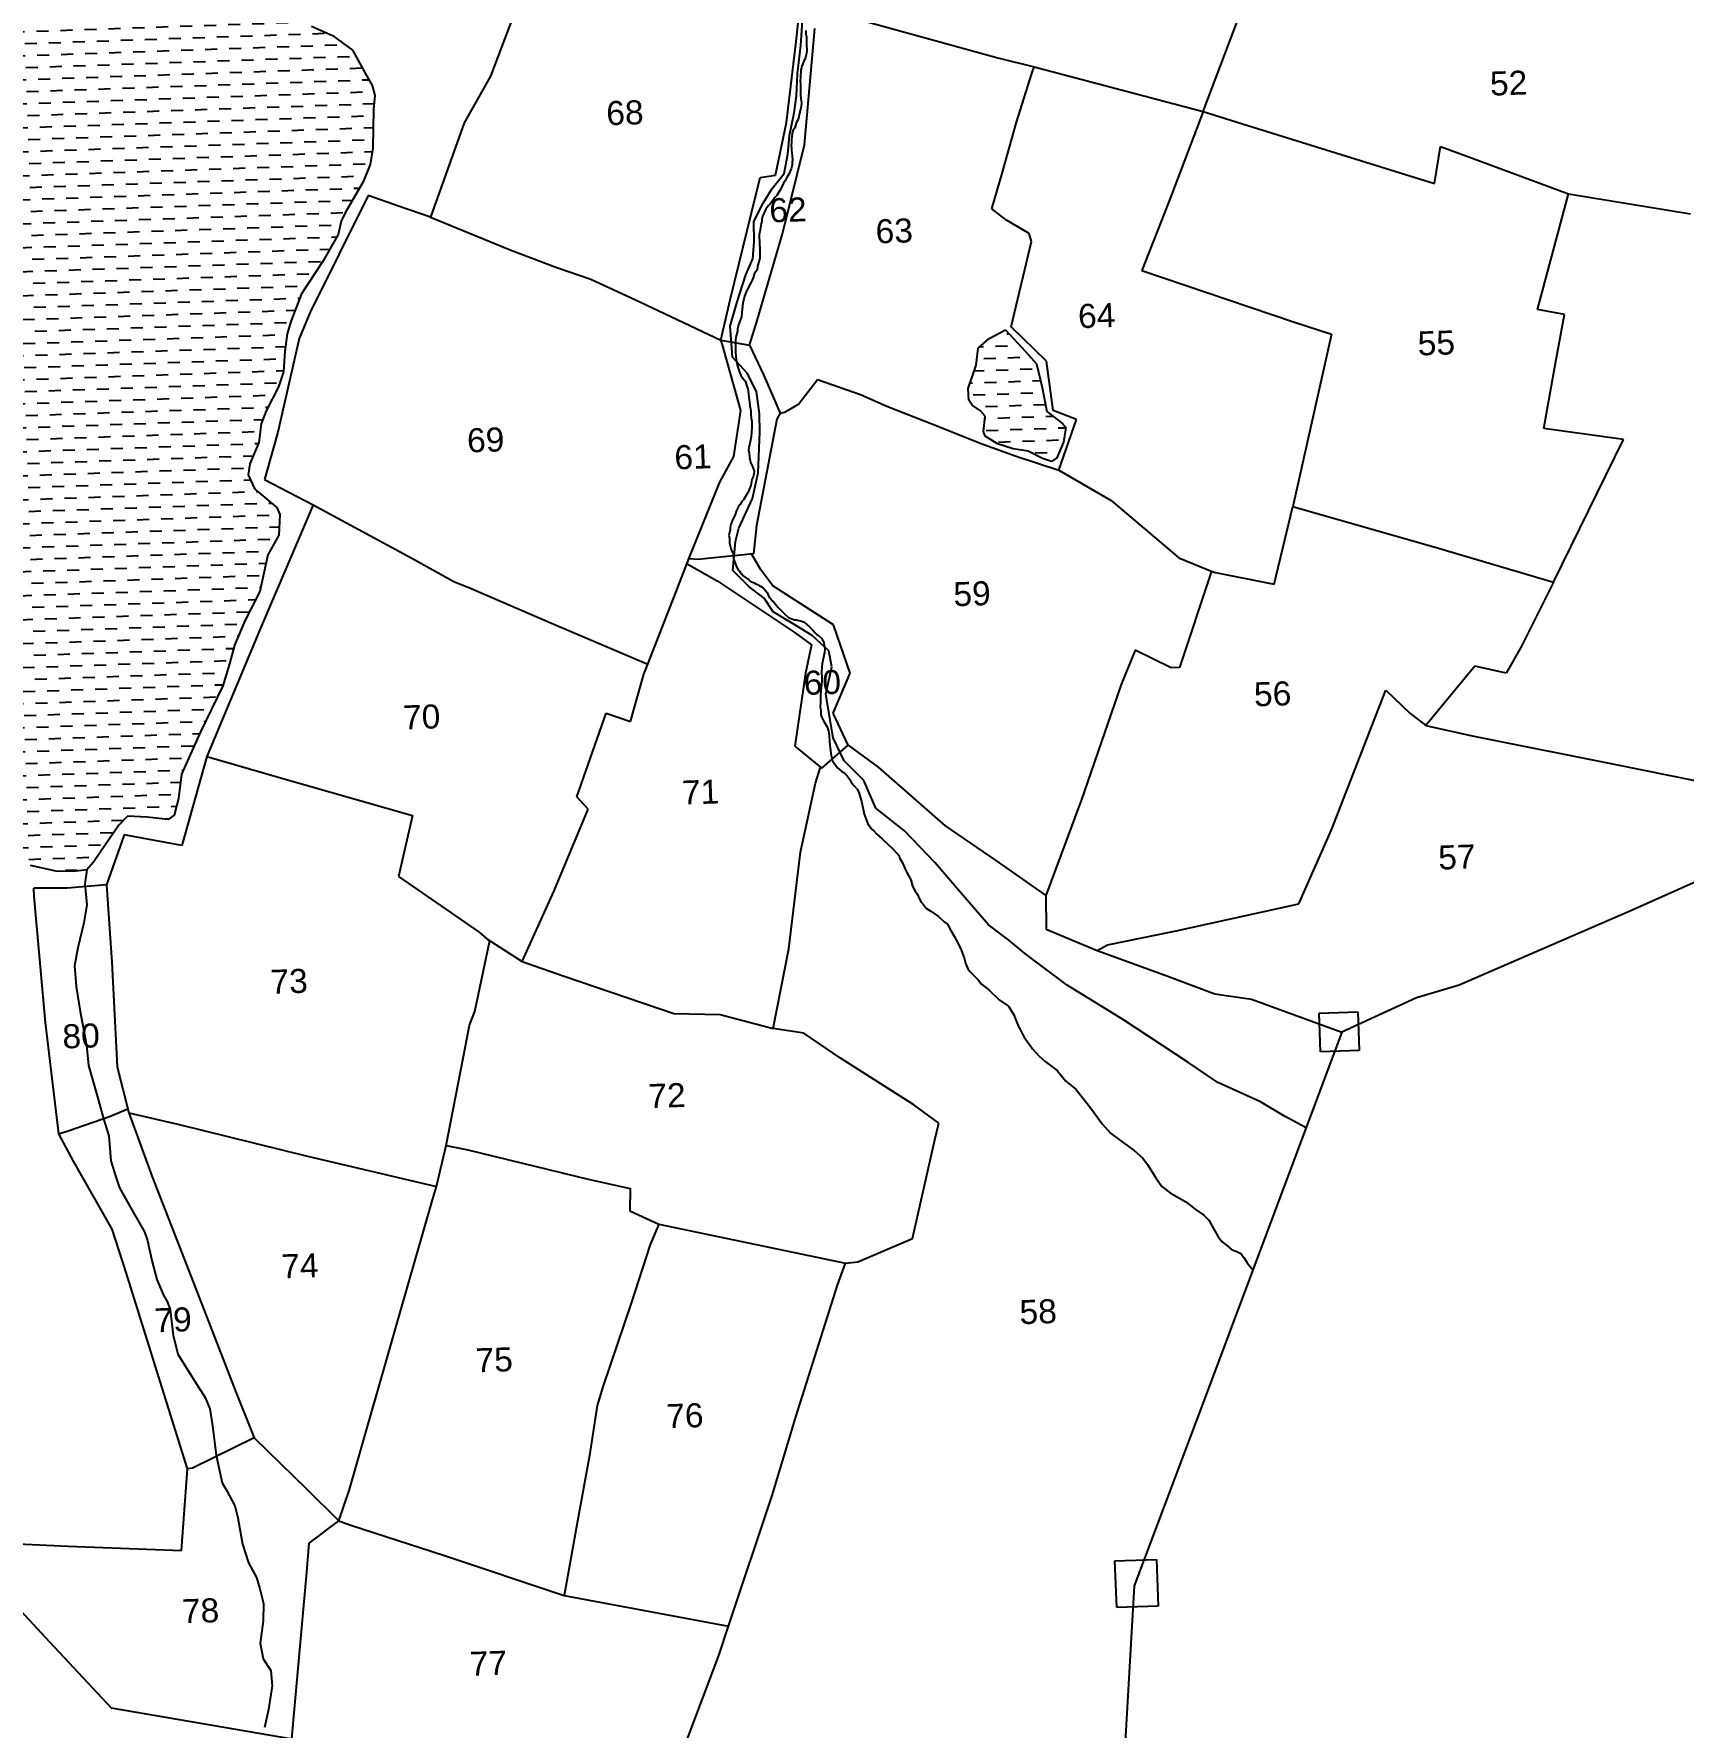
# Model space of a CAD drawing. Header units: inches. Extents: x 344504 to 348754, y 1574510 to 1580528.
# Drawn here: x 346249 to 347300, y 1576738 to 1577817 of the extents above; entities that cross this region are included whole.
import ezdxf

# ---------------------------------------------------------------- set-up
doc = ezdxf.new("R2010")
doc.units = ezdxf.units.IN
doc.header["$MEASUREMENT"] = 0
for name, color, linetype in [('CART TRACK', 51, 'Continuous'), ('PLATS', 6, 'Continuous'), ('STREAMS', 131, 'Continuous'), ('TANKS', 4, 'Continuous'), ('VB', 5, 'Continuous')]:
    doc.layers.add(name, color=color, linetype=linetype)
doc.styles.get("Standard").update_dxf_attribs({"font": 'arial.ttf'})
pattern_1 = [(1.9712, (349158.751, 1575739.177), (7.37445, 7.900165), [7.64183, -7.64183])]

msp = doc.modelspace()

# ---------------------------------------------------------------- hatches: boundary and pattern name
at = {"layer": 'TANKS'}
h = msp.add_hatch(dxfattribs=at)
h.set_pattern_fill('DASH', color=256, scale=300, angle=1.9712, style=0)
h.set_pattern_definition(pattern_1)
h.paths.add_polyline_path([(346169.1, 1577285.9), (346175.8, 1577290.8), (346187.2, 1577292.5), (346195.6, 1577292), (346208.8, 1577289.6), (346222.7, 1577288.9), (346236.8, 1577288.8), (346246.7, 1577286.7), (346262.9, 1577283), (346273.9, 1577282.8), (346282.4, 1577283.8), (346286.8, 1577288.8), (346294.3, 1577300), (346302.8, 1577312.4), (346308.3, 1577318), (346321, 1577317.4), (346334.4, 1577316), (346338.2, 1577318.7), (346340.9, 1577329.3), (346342.9, 1577344.9), (346354.9, 1577371.8), (346369.2, 1577401.2), (346373.4, 1577415.1), (346376.5, 1577427.1), (346383.4, 1577442.9), (346392.8, 1577461.2), (346397.8, 1577484.7), (346404.9, 1577497.2), (346405.5, 1577510.3), (346403.5, 1577514.8), (346397.1, 1577520), (346389.5, 1577526.4), (346385.2, 1577535.5), (346386.3, 1577542.7), (346392.1, 1577556.1), (346393.6, 1577568), (346396.7, 1577576.4), (346404.7, 1577591.7), (346407.8, 1577601.2), (346408.6, 1577614.2), (346410.1, 1577625.5), (346412.5, 1577633.4), (346419.3, 1577651), (346433, 1577672), (346442.6, 1577688.8), (346444.5, 1577697.3), (346447, 1577702.5), (346458.6, 1577722.3), (346463.1, 1577733.3), (346464.7, 1577743.8), (346465.2, 1577768.6), (346466, 1577777.4), (346464.4, 1577783.7), (346459.9, 1577791.5), (346451.7, 1577806.2), (346439.1, 1577815.6), (346425.7, 1577821.5), (346393.7, 1577828.2), (346348.3, 1577832.7), (346323, 1577833.7), (346296.5, 1577834.3), (346259.7, 1577836.4), (346246.9, 1577837.2), (346232.9, 1577838.4), (346212.5, 1577837.1), (346200.9, 1577831.5), (346165.3, 1577809.9), (346134.3, 1577789.8), (346099.6, 1577764.5), (346071.8, 1577738), (346045.6, 1577703.2), (346019.2, 1577665.6), (345990.2, 1577627.7), (345955.1, 1577586.9), (345927.6, 1577556.2), (345893.5, 1577526.3), (345865.8, 1577501), (345848.5, 1577481.2), (345828.4, 1577449.8), (345814.3, 1577423.6), (345803.7, 1577399.2), (345791.9, 1577350.4), (345786, 1577328.7), (345784.1, 1577288), (345791.8, 1577234.1), (345796.4, 1577210.8), (345802.4, 1577191.1), (345814.3, 1577167.5), (345838, 1577139.4), (345868.5, 1577110.8), (345879.2, 1577102.1), (345892.6, 1577094.6), (345909.3, 1577092.2), (345926.8, 1577093.2), (345938, 1577090.7), (345968.5, 1577088.9), (345983.6, 1577091.4), (345998.7, 1577089.2), (346014.5, 1577085.9), (346031.4, 1577086.2), (346046.9, 1577089.2), (346067.2, 1577089.4), (346086.8, 1577087.8), (346098.2, 1577086.5), (346105.5, 1577087.3), (346111.2, 1577090.3), (346113.1, 1577100.3), (346113.6, 1577108.9), (346116.6, 1577116.1), (346117, 1577124.9), (346118.9, 1577139), (346121.9, 1577150.1), (346126.7, 1577161.8), (346130.7, 1577178.3), (346132.3, 1577194.1), (346138.2, 1577206.5), (346147.6, 1577221.3), (346154.7, 1577245.5), (346157.2, 1577261.3), (346161.7, 1577273.7)])
h.paths.add_polyline_path([(346002.9, 1577425.1), (346247.8, 1577433.5), (346246.1, 1577482.4), (346001.2, 1577474)], flags=24)
h.paths.add_polyline_path([(346112.2, 1577499), (346143.8, 1577500.1), (346143, 1577523.5), (346111.4, 1577522.4)], flags=24)
h = msp.add_hatch(dxfattribs=at)
h.set_pattern_fill('DASH', color=256, scale=300, angle=1.9712, style=0)
h.set_pattern_definition(pattern_1)
h.paths.add_polyline_path([(346891.1, 1577591.2), (346887.5, 1577606.4), (346880.6, 1577614.2), (346867.8, 1577627.9), (346857.5, 1577622.4), (346850.5, 1577616.2), (346849.2, 1577605.4), (346844.1, 1577590.6), (346844.5, 1577583.1), (346846.5, 1577580), (346851.7, 1577576.5), (346854.9, 1577573), (346853.9, 1577563.3), (346854.8, 1577560.3), (346862.7, 1577555.3), (346872.8, 1577552.2), (346882.3, 1577550.6), (346891.4, 1577546), (346897.2, 1577544.1), (346900.6, 1577546.5), (346904.7, 1577556.4), (346906.3, 1577565.8), (346904.1, 1577568.3), (346894.2, 1577576)])

# ---------------------------------------------------------------- linework, layer by layer
at = {"layer": 'CART TRACK'}
for p, q in [((346737.4, 1577809.2), (346739.2, 1577834.9)), ((346735.4, 1577791.1), (346737.4, 1577809.2)), ((346734.7, 1577777.1), (346735.4, 1577791.1)), ((346733.1, 1577766.2), (346734.7, 1577777.1)), ((346730.1, 1577751.8), (346733.1, 1577766.2)), ((346729.2, 1577739.9), (346730.1, 1577751.8)), ((346726.9, 1577727.7), (346729.2, 1577739.9)), ((346719.2, 1577718), (346726.9, 1577727.7)), ((346713.5, 1577708.8), (346719.2, 1577718)), ((346707.4, 1577697), (346713.5, 1577708.8)), ((346707.6, 1577684), (346707.4, 1577697)), ((346706.8, 1577673.3), (346707.6, 1577684)), ((346702.4, 1577663.1), (346706.8, 1577673.3)), ((346696.8, 1577645.8), (346702.4, 1577663.1)), ((346692.4, 1577630.4), (346696.8, 1577645.8)), ((346693.8, 1577610.5), (346692.4, 1577630.4)), ((346703.3, 1577600.4), (346693.8, 1577610.5)), ((346709.2, 1577588.6), (346703.3, 1577600.4)), ((346711, 1577574.5), (346709.2, 1577588.6)), ((346711.3, 1577562.8), (346711, 1577574.5)), ((346710.3, 1577536.9), (346711.3, 1577562.8)), ((346706.6, 1577520.5), (346710.3, 1577536.9)), ((346697.9, 1577501.6), (346706.6, 1577520.5)), ((346695.9, 1577493.1), (346697.9, 1577501.6)), ((346694, 1577474.6), (346695.9, 1577493.1)), ((346704.6, 1577464.2), (346694, 1577474.6)), ((346714.1, 1577457), (346704.6, 1577464.2)), ((346719.9, 1577448.3), (346714.1, 1577457)), ((346733.6, 1577439.9), (346719.9, 1577448.3)), ((346744.6, 1577433.3), (346733.6, 1577439.9)), ((346755.2, 1577423.5), (346744.6, 1577433.3)), ((346757.1, 1577413.3), (346755.2, 1577423.5)), ((346753.3, 1577395.9), (346757.1, 1577413.3)), ((346758, 1577368), (346753.3, 1577395.9)), ((346765, 1577353.4), (346758, 1577368)), ((346777.5, 1577340.7), (346765, 1577353.4)), ((346785.3, 1577323.2), (346777.5, 1577340.7)), ((346803.4, 1577308.7), (346785.3, 1577323.2)), ((346823, 1577288.3), (346803.4, 1577308.7)), ((346839.2, 1577269.5), (346823, 1577288.3)), ((346857, 1577248.9), (346839.2, 1577269.5)), ((346870, 1577239), (346857, 1577248.9)), ((346879.9, 1577230.8), (346870, 1577239)), ((346907.1, 1577210.3), (346879.9, 1577230.8)), ((346943.1, 1577188.2), (346907.1, 1577210.3)), ((346984, 1577161.4), (346943.1, 1577188.2)), ((347003.1, 1577148.4), (346984, 1577161.4)), ((347030.4, 1577136), (347003.1, 1577148.4)), ((347045.6, 1577126.8), (347030.4, 1577136)), ((347059.4, 1577119.4), (347045.6, 1577126.8))]:
    msp.add_line(p, q, dxfattribs=at)
at = {"layer": 'PLATS', "color": 0}
for p, q in [((346993.7, 1577767.2), (347030.4, 1577863.7)), ((346561.9, 1577848.3), (346539.8, 1577789.6)), ((346734.5, 1577811.7), (346737.4, 1577839.2)), ((346753.6, 1577831.4), (346863, 1577801.4)), ((346739.8, 1577745.8), (346746.4, 1577820)), ((346728.3, 1577760.1), (346734.5, 1577811.7)), ((346863, 1577801.4), (346886.2, 1577795.6)), ((346874.8, 1577760.4), (346884.6, 1577791.3)), ((346884.6, 1577791.3), (346886.2, 1577795.6)), ((346886.2, 1577795.6), (346993.7, 1577767.2)), ((346539.8, 1577789.6), (346523, 1577760)), ((346523, 1577760), (346501.4, 1577699.7)), ((346721.2, 1577726.6), (346728.3, 1577760.1)), ((346866, 1577728.5), (346874.8, 1577760.4)), ((346993.7, 1577767.2), (346971.9, 1577709.5)), ((346993.7, 1577767.2), (347018.9, 1577759.2)), ((347018.9, 1577759.2), (347141.2, 1577721.3)), ((346725.7, 1577689.1), (346739.8, 1577745.8)), ((347141.2, 1577721.3), (347144.9, 1577744.8)), ((347144.9, 1577744.8), (347164.1, 1577737.9)), ((347164.1, 1577737.9), (347226.5, 1577714.7)), ((346711.6, 1577725.1), (346721.2, 1577726.6)), ((346859.1, 1577705.1), (346866, 1577728.5)), ((346692.3, 1577647.2), (346711.6, 1577725.1)), ((346461.8, 1577713.5), (346424.8, 1577639.3)), ((346481.1, 1577706.7), (346461.8, 1577713.5)), ((346501.4, 1577699.7), (346481.1, 1577706.7)), ((346868.5, 1577697.9), (346859.1, 1577705.1)), ((346971.9, 1577709.5), (346954.6, 1577665.7)), ((347216.7, 1577678.1), (347226.5, 1577714.7)), ((347226.5, 1577714.7), (347304.2, 1577701.9)), ((346501.4, 1577699.7), (346552.3, 1577678.9)), ((346882.9, 1577689.4), (346868.5, 1577697.9)), ((346709.7, 1577633.9), (346725.7, 1577689.1)), ((346871.5, 1577629.8), (346884.3, 1577684.3)), ((346884.3, 1577684.3), (346882.9, 1577689.4)), ((346552.3, 1577678.9), (346581.3, 1577668)), ((347206.8, 1577640.9), (347216.7, 1577678.1)), ((346581.3, 1577668), (346603.7, 1577660.2)), ((346954.6, 1577665.7), (347051.4, 1577633)), ((346603.7, 1577660.2), (346634.9, 1577645.8)), ((346634.9, 1577645.8), (346686.4, 1577621.5)), ((346686.4, 1577621.5), (346692.3, 1577647.2)), ((347224, 1577637.8), (347206.8, 1577640.9)), ((346424.8, 1577639.3), (346417.8, 1577622.4)), ((346704.8, 1577618.3), (346709.7, 1577633.9)), ((346894, 1577608), (346871.5, 1577629.8)), ((347051.4, 1577633), (347075.6, 1577625.2)), ((347218.2, 1577606.7), (347224, 1577637.8)), ((346417.8, 1577622.4), (346404.2, 1577562.8)), ((346687.5, 1577618.5), (346686.4, 1577621.5)), ((346686.4, 1577621.5), (346704.8, 1577618.3)), ((346699.2, 1577576.6), (346687.5, 1577618.5)), ((347075.6, 1577625.2), (347054.7, 1577532.4)), ((346704.8, 1577618.3), (346713.8, 1577598.9)), ((346898.1, 1577576.6), (346894, 1577608)), ((346713.8, 1577598.9), (346724.2, 1577574.8)), ((347210.8, 1577565.1), (347218.2, 1577606.7)), ((346736, 1577580.7), (346748.1, 1577596.4)), ((346748.1, 1577596.4), (346775.4, 1577586.7)), ((346775.4, 1577586.7), (346792.2, 1577579.3)), ((346694.8, 1577547.3), (346699.2, 1577576.6)), ((346724.2, 1577574.8), (346727.3, 1577575.5)), ((346727.3, 1577575.5), (346736, 1577580.7)), ((346792.2, 1577579.3), (346827.8, 1577565.4)), ((346913.1, 1577570.9), (346898.1, 1577576.6)), ((346722.1, 1577571.1), (346709.1, 1577503.3)), ((346724.2, 1577574.8), (346722.1, 1577571.1)), ((346827.8, 1577565.4), (346851.7, 1577555.8)), ((346901.8, 1577538.6), (346913.1, 1577570.9)), ((347261.6, 1577558.1), (347210.8, 1577565.1)), ((346404.2, 1577562.8), (346395.8, 1577532.7)), ((346851.7, 1577555.8), (346874.7, 1577547.5)), ((347217.1, 1577467.1), (347261.6, 1577558.1)), ((346685.9, 1577531), (346694.8, 1577547.3)), ((346874.7, 1577547.5), (346901.8, 1577538.6)), ((346395.8, 1577532.7), (346426.6, 1577516.5)), ((346901.8, 1577538.6), (346935.1, 1577519.3)), ((347054.7, 1577532.4), (347051, 1577515.5)), ((346666.1, 1577482.1), (346685.9, 1577531)), ((346426.6, 1577516.5), (346393.1, 1577437.8)), ((346426.6, 1577516.5), (346489.6, 1577482.4)), ((346935.1, 1577519.3), (346971.3, 1577488.7)), ((347039.1, 1577466), (347051, 1577515.5)), ((347051, 1577515.5), (347143.8, 1577488.8)), ((346709.1, 1577503.3), (346707.2, 1577485.3)), ((346489.6, 1577482.4), (346516.4, 1577467.7)), ((346657.7, 1577460.5), (346666.1, 1577482.1)), ((346664.9, 1577478.9), (346684.2, 1577468)), ((346671.9, 1577481.6), (346666.1, 1577482.1)), ((346707.2, 1577485.3), (346671.9, 1577481.6)), ((346712, 1577475.1), (346705.9, 1577485.2)), ((346971.3, 1577488.7), (346978.3, 1577482.6)), ((346978.3, 1577482.6), (347000.6, 1577473.6)), ((347143.8, 1577488.8), (347217.1, 1577467.1)), ((346516.4, 1577467.7), (346527.4, 1577463.2)), ((346684.2, 1577468), (346733.1, 1577435.3)), ((346719.6, 1577464.8), (346712, 1577475.1)), ((346999, 1577474.3), (346978.7, 1577412.8)), ((347000.6, 1577473.6), (347039.1, 1577466)), ((346527.4, 1577463.2), (346580.1, 1577440.5)), ((346640, 1577414.9), (346657.7, 1577460.5)), ((346758.3, 1577440), (346719.6, 1577464.8)), ((347217.1, 1577467.1), (347196.4, 1577426)), ((346393.1, 1577437.8), (346358.9, 1577356)), ((346580.1, 1577440.5), (346640, 1577414.9)), ((346733.1, 1577435.3), (346744.3, 1577427.3)), ((346768.8, 1577409.2), (346758.3, 1577440)), ((346744.3, 1577427.3), (346740.5, 1577409.3)), ((347196.4, 1577426), (347186.9, 1577409.3)), ((346637.4, 1577408.6), (346640, 1577414.9)), ((346950.5, 1577423.8), (346941.6, 1577402)), ((346973.4, 1577412.6), (346950.5, 1577423.8)), ((347166.9, 1577413.7), (347135.6, 1577375.8)), ((347186.9, 1577409.3), (347166.9, 1577413.7)), ((346628.9, 1577378.3), (346637.4, 1577408.6)), ((346740.5, 1577409.3), (346733.7, 1577362.6)), ((346758.1, 1577383.8), (346768.8, 1577409.2)), ((346978.7, 1577412.8), (346973.4, 1577412.6)), ((346941.6, 1577402), (346916, 1577328)), ((347075.5, 1577309.4), (347110.2, 1577398.4)), ((347110.2, 1577398.4), (347125.4, 1577383.8)), ((346594.6, 1577330.4), (346613.3, 1577383.7)), ((346613.3, 1577383.7), (346628.9, 1577378.3)), ((346767.5, 1577363.4), (346758.1, 1577383.8)), ((347125.4, 1577383.8), (347135.6, 1577375.8)), ((347135.6, 1577375.8), (347165.2, 1577369.3)), ((346733.7, 1577362.6), (346749, 1577350.1)), ((346750.8, 1577348.6), (346767.5, 1577363.4)), ((346767.5, 1577363.4), (346786.7, 1577349.3)), ((347165.2, 1577369.3), (347257.7, 1577350.7)), ((346358.9, 1577356), (346343.1, 1577299.3)), ((346358.9, 1577356), (346413.3, 1577340.3)), ((346746.7, 1577339), (346749.9, 1577349.4)), ((346749, 1577350.1), (346750.8, 1577348.6)), ((346786.7, 1577349.3), (346829.3, 1577312)), ((347257.7, 1577350.7), (347391.6, 1577323.7)), ((346413.3, 1577340.3), (346490, 1577318.6)), ((346737.3, 1577295.1), (346746.7, 1577339)), ((346602, 1577322.6), (346594.6, 1577330.4)), ((346916, 1577328), (346893.6, 1577267.6)), ((346490, 1577318.6), (346481.1, 1577279.6)), ((346580.3, 1577270.5), (346602, 1577322.6)), ((346306.2, 1577306.1), (346295, 1577274.3)), ((346343.1, 1577299.3), (346306.2, 1577306.1)), ((346829.3, 1577312), (346861.7, 1577289.8)), ((347054.7, 1577262.3), (347075.5, 1577309.4)), ((346729.7, 1577233.6), (346737.3, 1577295.1)), ((346861.7, 1577289.8), (346893.6, 1577267.6)), ((346295, 1577274.3), (346269.9, 1577272.2)), ((346295, 1577274.3), (346298.5, 1577225.1)), ((346481.1, 1577279.6), (346532.5, 1577244.2)), ((346269.9, 1577272.2), (346248.7, 1577272.1)), ((346248.9, 1577266.8), (346248.8, 1577272.1)), ((346256.2, 1577186.6), (346248.9, 1577266.8)), ((346559.8, 1577225.4), (346580.3, 1577270.5)), ((346893.6, 1577267.6), (346893.8, 1577246)), ((346976.5, 1577245), (347054.7, 1577262.3)), ((346532.5, 1577244.2), (346537.3, 1577240)), ((346893.8, 1577246), (346926.3, 1577232.5)), ((346932.8, 1577236), (346976.5, 1577245)), ((346529.7, 1577193.7), (346539.2, 1577238.8)), ((346537.3, 1577240), (346559.8, 1577225.4)), ((346719.7, 1577182.8), (346729.7, 1577233.6)), ((346926.3, 1577232.5), (346932.8, 1577236)), ((346926.3, 1577232.5), (346969, 1577217)), ((346298.5, 1577225.1), (346301.9, 1577158.3)), ((346559.8, 1577225.4), (346586.1, 1577216.3)), ((346586.1, 1577216.3), (346656.6, 1577192.3)), ((346969, 1577217), (347001.3, 1577204.8)), ((347001.3, 1577204.8), (347024.6, 1577201.5)), ((347024.6, 1577201.5), (347082.2, 1577180.4)), ((346526.4, 1577184.9), (346529.7, 1577193.7)), ((346656.6, 1577192.3), (346686, 1577191.7)), ((346686, 1577191.7), (346719.7, 1577182.8)), ((346264.7, 1577115.7), (346256.2, 1577186.6)), ((346523.8, 1577171.4), (346526.4, 1577184.9)), ((346739.4, 1577179.7), (346719.7, 1577182.8)), ((346762.7, 1577163.8), (346739.4, 1577179.7)), ((346511.5, 1577108.3), (346523.8, 1577171.4)), ((346301.9, 1577158.3), (346309.3, 1577129)), ((346809.4, 1577134.1), (346762.7, 1577163.8)), ((346825.3, 1577122.4), (346809.4, 1577134.1)), ((346270.6, 1577117.6), (346297, 1577126.6)), ((346297, 1577126.6), (346308.7, 1577131.5)), ((346309.3, 1577129), (346340.5, 1577121.7)), ((346309.3, 1577129), (346324.1, 1577088.2)), ((346822.9, 1577111.9), (346825.3, 1577122.4)), ((346264.7, 1577115.7), (346270.6, 1577117.6)), ((346274, 1577098.3), (346264.7, 1577115.7)), ((346340.5, 1577121.7), (346423, 1577101.4)), ((346808.5, 1577048.9), (346822.9, 1577111.9)), ((346423, 1577101.4), (346505.2, 1577082.1)), ((346505.2, 1577082.1), (346511.5, 1577108.3)), ((346511.5, 1577108.3), (346525.2, 1577105.4)), ((346525.2, 1577105.4), (346602, 1577086.7)), ((346298.7, 1577054.8), (346274, 1577098.3)), ((346324.1, 1577088.2), (346346.1, 1577032.1)), ((346502.4, 1577072), (346505.2, 1577082.1)), ((346602, 1577086.7), (346628.6, 1577080.7)), ((346628.6, 1577080.7), (346628.5, 1577066.5)), ((346481.6, 1576999.7), (346502.4, 1577072)), ((346628.5, 1577066.5), (346647, 1577058.1)), ((346647, 1577058.1), (346641.5, 1577045.2)), ((346647, 1577058.1), (346761.8, 1577034.1)), ((346307.6, 1577027.3), (346298.7, 1577054.8)), ((346773.8, 1577034), (346808.5, 1577048.9)), ((346641.5, 1577045.2), (346629.4, 1577007.8)), ((346332.5, 1576947.6), (346307.6, 1577027.3)), ((346346.1, 1577032.1), (346377.7, 1576950.5)), ((346760.8, 1577019.1), (346765.9, 1577033.2)), ((346761.8, 1577034.1), (346765.9, 1577033.2)), ((346765.9, 1577033.2), (346773.8, 1577034)), ((346734.4, 1576935.9), (346760.8, 1577019.1)), ((346629.4, 1577007.8), (346611.2, 1576954.4)), ((346449.9, 1576889), (346481.6, 1576999.7)), ((346377.7, 1576950.5), (346389.2, 1576922)), ((346611.2, 1576954.4), (346607.7, 1576942.6)), ((346346.7, 1576902.2), (346332.5, 1576947.6)), ((346607.7, 1576942.6), (346602.7, 1576910.7)), ((346719.1, 1576885.2), (346734.4, 1576935.9)), ((346389.2, 1576922), (346349.9, 1576902.5)), ((346389.2, 1576922), (346422.4, 1576889.5)), ((346602.7, 1576910.7), (346594.7, 1576866.5)), ((346342.8, 1576850.1), (346346.7, 1576902.2)), ((346349.9, 1576902.5), (346346.7, 1576902.2)), ((346422.4, 1576889.5), (346443, 1576869.1)), ((346443, 1576869.1), (346449.9, 1576889)), ((346691.3, 1576801.8), (346719.1, 1576885.2)), ((346424.2, 1576854.8), (346443, 1576869.1)), ((346443, 1576869.1), (346450.7, 1576866.2)), ((346450.7, 1576866.2), (346510.3, 1576847)), ((346594.7, 1576866.5), (346586.6, 1576821.5)), ((346203.4, 1576856.1), (346270.7, 1576852.8)), ((346270.7, 1576852.8), (346342.8, 1576850.1)), ((346422.6, 1576836.3), (346424.2, 1576854.8)), ((346204.7, 1576850.2), (346255.9, 1576794.8)), ((346510.3, 1576847), (346586.6, 1576821.5)), ((346413.1, 1576730.2), (346422.6, 1576836.3)), ((346586.6, 1576821.5), (346691.3, 1576801.8)), ((346685.1, 1576783.2), (346691.3, 1576801.8)), ((346255.9, 1576794.8), (346298.1, 1576749.8)), ((346657.6, 1576710), (346685.1, 1576783.2)), ((346298.1, 1576749.8), (346413.1, 1576730.2))]:
    msp.add_line(p, q, dxfattribs=at)
at = {"layer": 'STREAMS'}
for p, q in [((346740.6, 1577818.7), (346740.7, 1577816.4)), ((346740.7, 1577816.4), (346741, 1577814.8)), ((346741, 1577814.8), (346741, 1577810.7)), ((346741.1, 1577804.3), (346740.3, 1577801.5)), ((346741, 1577810.7), (346741.1, 1577808.6)), ((346741.1, 1577808.6), (346741.3, 1577807.2)), ((346741.2, 1577805.7), (346741.1, 1577804.3)), ((346741.3, 1577807.2), (346741.2, 1577805.7)), ((346737.4, 1577793.5), (346737.2, 1577789.1)), ((346737.8, 1577794.9), (346737.4, 1577793.5)), ((346738, 1577796.1), (346737.8, 1577794.9)), ((346738.6, 1577797.6), (346738, 1577796.1)), ((346739.4, 1577799.1), (346738.6, 1577797.6)), ((346740.3, 1577801.5), (346739.4, 1577799.1)), ((346737.2, 1577789.1), (346737, 1577786.4)), ((346737, 1577786.4), (346737.2, 1577784.8)), ((346737.2, 1577784.8), (346737.2, 1577779.9)), ((346737.7, 1577770.4), (346736.7, 1577766.8)), ((346737.2, 1577779.9), (346737.2, 1577777.8)), ((346737.2, 1577777.8), (346737.5, 1577775.2)), ((346737.5, 1577775.2), (346737.8, 1577772.7)), ((346737.8, 1577772.7), (346737.7, 1577770.4)), ((346734.6, 1577760.3), (346734, 1577758.3)), ((346735.7, 1577762.1), (346734.6, 1577760.3)), ((346736.7, 1577766.8), (346735.7, 1577762.1)), ((346732, 1577752.8), (346731.5, 1577749.2)), ((346731.5, 1577749.2), (346731.5, 1577747.3)), ((346732.3, 1577754.7), (346732, 1577752.8)), ((346733.5, 1577756.7), (346732.3, 1577754.7)), ((346734, 1577758.3), (346733.5, 1577756.7)), ((346731.5, 1577747.3), (346731.3, 1577745.8)), ((346731.3, 1577745.8), (346731.4, 1577743.5)), ((346731.4, 1577743.5), (346731.5, 1577742.2)), ((346731.5, 1577742.2), (346732, 1577739)), ((346732, 1577739), (346732.1, 1577736.1)), ((346729.7, 1577727.1), (346728.5, 1577725)), ((346731.3, 1577730.6), (346729.7, 1577727.1)), ((346731.8, 1577733.2), (346731.3, 1577730.6)), ((346732, 1577735), (346731.8, 1577733.2)), ((346732.1, 1577736.1), (346732, 1577735)), ((346724, 1577716.8), (346722.2, 1577713.6)), ((346725.5, 1577719.5), (346724, 1577716.8)), ((346726.4, 1577721.4), (346725.5, 1577719.5)), ((346727.4, 1577723), (346726.4, 1577721.4)), ((346728.5, 1577725), (346727.4, 1577723)), ((346715.1, 1577704.9), (346714.2, 1577703)), ((346716.8, 1577707.3), (346715.1, 1577704.9)), ((346718.2, 1577708.5), (346716.8, 1577707.3)), ((346719.4, 1577710.3), (346718.2, 1577708.5)), ((346720.9, 1577712.3), (346719.4, 1577710.3)), ((346722.2, 1577713.6), (346720.9, 1577712.3)), ((346711.9, 1577694.5), (346711.2, 1577690.4)), ((346712.2, 1577695.7), (346711.9, 1577694.5)), ((346712.5, 1577697.1), (346712.2, 1577695.7)), ((346712.6, 1577698.5), (346712.5, 1577697.1)), ((346712.9, 1577700.3), (346712.6, 1577698.5)), ((346713.8, 1577702.2), (346712.9, 1577700.3)), ((346714.2, 1577703), (346713.8, 1577702.2)), ((346711.2, 1577690.4), (346710.9, 1577688.7)), ((346710.9, 1577688.7), (346710.9, 1577686.6)), ((346710.9, 1577686.6), (346711, 1577684.6)), ((346711, 1577684.6), (346711.2, 1577677.8)), ((346711.3, 1577673.7), (346710.4, 1577670.6)), ((346711.2, 1577677.8), (346711.2, 1577675.6)), ((346711.2, 1577675.6), (346711.3, 1577673.7)), ((346707.7, 1577663.4), (346707.1, 1577661.1)), ((346709.5, 1577666.2), (346707.7, 1577663.4)), ((346709.9, 1577668.3), (346709.5, 1577666.2)), ((346710.4, 1577670.6), (346709.9, 1577668.3)), ((346702.6, 1577652.3), (346701.9, 1577650.5)), ((346703.5, 1577653.9), (346702.6, 1577652.3)), ((346705.4, 1577657.6), (346703.5, 1577653.9)), ((346706.4, 1577659.6), (346705.4, 1577657.6)), ((346707.1, 1577661.1), (346706.4, 1577659.6)), ((346700, 1577641.1), (346699.8, 1577638.8)), ((346700.5, 1577645), (346700, 1577641.1)), ((346701.6, 1577649.5), (346700.5, 1577645)), ((346701.9, 1577650.5), (346701.6, 1577649.5)), ((346697.7, 1577631.1), (346697, 1577628.6)), ((346699.6, 1577636.2), (346697.7, 1577631.1)), ((346699.8, 1577638.8), (346699.6, 1577636.2)), ((346695.9, 1577621.1), (346695.7, 1577616.5)), ((346696.1, 1577623.3), (346695.9, 1577621.1)), ((346697, 1577627.2), (346696.1, 1577623.3)), ((346697, 1577628.6), (346697, 1577627.2)), ((346695.7, 1577616.5), (346695.9, 1577614.1)), ((346695.9, 1577614.1), (346696.1, 1577610.7)), ((346696.1, 1577610.7), (346696.7, 1577606.6)), ((346696.7, 1577606.6), (346697.5, 1577603.6)), ((346697.5, 1577603.6), (346698.4, 1577601)), ((346698.4, 1577601), (346699.2, 1577598.8)), ((346699.2, 1577598.8), (346700.3, 1577597.3)), ((346700.3, 1577597.3), (346702.1, 1577595.1)), ((346702.1, 1577595.1), (346702.9, 1577592.7)), ((346702.9, 1577592.7), (346703.6, 1577590.4)), ((346703.6, 1577590.4), (346704.1, 1577587.2)), ((346704.1, 1577587.2), (346704.3, 1577584.6)), ((346704.3, 1577584.6), (346704.7, 1577582.2)), ((346704.7, 1577582.2), (346705, 1577579.6)), ((346705, 1577579.6), (346705.5, 1577576.6)), ((346705.5, 1577576.6), (346705.6, 1577574.2)), ((346705.6, 1577574.2), (346705.7, 1577571.7)), ((346705.7, 1577571.7), (346706.1, 1577569.5)), ((346706.2, 1577565.7), (346705.7, 1577559.8)), ((346706.1, 1577569.5), (346706.2, 1577567.4)), ((346706.2, 1577567.4), (346706.2, 1577565.7)), ((346704.9, 1577555.5), (346704.2, 1577553.2)), ((346705.7, 1577559.8), (346704.9, 1577555.5)), ((346704.2, 1577553.2), (346704.1, 1577551.3)), ((346704.1, 1577551.3), (346704.6, 1577549.4)), ((346704.6, 1577549.4), (346704.8, 1577546.6)), ((346704.8, 1577546.6), (346705.1, 1577544.8)), ((346705.1, 1577544.8), (346705.4, 1577543.4)), ((346705.4, 1577543.4), (346706.7, 1577540.8)), ((346706.3, 1577532.6), (346705.5, 1577528.8)), ((346707, 1577534.3), (346706.3, 1577532.6)), ((346706.7, 1577540.8), (346707.6, 1577538)), ((346707.5, 1577536), (346707, 1577534.3)), ((346707.6, 1577538), (346707.5, 1577536)), ((346702.9, 1577522.8), (346700.8, 1577519.7)), ((346703.7, 1577524.1), (346702.9, 1577522.8)), ((346704.6, 1577526.3), (346703.7, 1577524.1)), ((346705.5, 1577528.8), (346704.6, 1577526.3)), ((346695.7, 1577510.6), (346693.9, 1577506.9)), ((346696.2, 1577512.4), (346695.7, 1577510.6)), ((346697.2, 1577514.5), (346696.2, 1577512.4)), ((346697.8, 1577515.5), (346697.2, 1577514.5)), ((346698.7, 1577516.7), (346697.8, 1577515.5)), ((346699.9, 1577518.6), (346698.7, 1577516.7)), ((346700.8, 1577519.7), (346699.9, 1577518.6)), ((346692.5, 1577500.6), (346691.6, 1577497.1)), ((346692.6, 1577503), (346692.5, 1577501.9)), ((346692.5, 1577501.9), (346692.5, 1577500.6)), ((346692.8, 1577504), (346692.6, 1577503)), ((346693.9, 1577506.9), (346692.8, 1577504)), ((346691.6, 1577497.1), (346691.9, 1577495.1)), ((346691.9, 1577495.1), (346691.9, 1577493.9)), ((346691.9, 1577493.9), (346692, 1577492.1)), ((346692, 1577492.1), (346693, 1577487.8)), ((346693, 1577487.8), (346694.3, 1577485.3)), ((346694.3, 1577485.3), (346694.5, 1577481.8)), ((346694.5, 1577481.8), (346695, 1577481.1)), ((346695, 1577481.1), (346696.2, 1577477.7)), ((346696.2, 1577477.7), (346697.5, 1577474.9)), ((346697.5, 1577474.9), (346698.3, 1577474.2)), ((346698.3, 1577474.2), (346699.2, 1577472.8)), ((346699.2, 1577472.8), (346699.8, 1577472.5)), ((346699.8, 1577472.5), (346700.6, 1577471.3)), ((346700.6, 1577471.3), (346701.4, 1577470.7)), ((346701.4, 1577470.7), (346704.3, 1577468.6)), ((346704.3, 1577468.6), (346704.9, 1577468.1)), ((346704.9, 1577468.1), (346705.1, 1577468)), ((346705.1, 1577468), (346705.6, 1577467.7)), ((346705.6, 1577467.7), (346707.6, 1577466.8)), ((346707.6, 1577466.8), (346708.8, 1577466.1)), ((346708.8, 1577466.1), (346709.8, 1577465.8)), ((346709.8, 1577465.8), (346710.5, 1577465.2)), ((346710.5, 1577465.2), (346711.1, 1577464.9)), ((346711.1, 1577464.9), (346711.8, 1577464.6)), ((346711.8, 1577464.6), (346713.5, 1577463.5)), ((346713.5, 1577463.5), (346715, 1577461.9)), ((346715, 1577461.9), (346715.9, 1577460.7)), ((346715.9, 1577460.7), (346716.2, 1577459.9)), ((346716.2, 1577459.9), (346716.5, 1577459.3)), ((346716.5, 1577459.3), (346716.8, 1577458.5)), ((346716.8, 1577458.5), (346717.5, 1577457.4)), ((346717.5, 1577457.4), (346717.8, 1577457)), ((346717.8, 1577457), (346719.3, 1577455.3)), ((346719.3, 1577455.3), (346719.5, 1577455.2)), ((346719.5, 1577455.2), (346723, 1577451.1)), ((346723, 1577451.1), (346725.2, 1577449)), ((346725.2, 1577449), (346727, 1577447)), ((346727, 1577447), (346729.5, 1577444.7)), ((346729.5, 1577444.7), (346731.6, 1577443.8)), ((346731.6, 1577443.8), (346733.3, 1577443.2)), ((346733.3, 1577443.2), (346734.5, 1577443.1)), ((346734.5, 1577443.1), (346736.1, 1577442.8)), ((346736.1, 1577442.8), (346737.2, 1577442.6)), ((346737.2, 1577442.6), (346737.8, 1577442.4)), ((346737.8, 1577442.4), (346739.1, 1577441.9)), ((346739.1, 1577441.9), (346739.8, 1577441.5)), ((346739.8, 1577441.5), (346742.7, 1577438.9)), ((346742.7, 1577438.9), (346745, 1577436.5)), ((346745, 1577436.5), (346746.6, 1577435)), ((346746.6, 1577435), (346747.8, 1577433.7)), ((346747.8, 1577433.7), (346748.7, 1577433.2)), ((346748.7, 1577433.2), (346751, 1577431.1)), ((346751, 1577431.1), (346751.1, 1577430.6)), ((346751.1, 1577430.6), (346751.9, 1577429.6)), ((346751.9, 1577429.6), (346752, 1577428.6)), ((346752, 1577428.6), (346752.3, 1577427.1)), ((346752.3, 1577427.1), (346752.7, 1577425)), ((346752.7, 1577425), (346752.6, 1577422.3)), ((346750.8, 1577413.5), (346750.7, 1577409.1)), ((346751.1, 1577415.2), (346750.8, 1577413.5)), ((346752.6, 1577422.3), (346751.1, 1577415.2)), ((346750.7, 1577409.1), (346750.8, 1577406.8)), ((346750.8, 1577404.6), (346750.7, 1577402)), ((346750.8, 1577406.8), (346750.8, 1577404.6)), ((346750, 1577394.4), (346749.9, 1577390.7)), ((346750.2, 1577397.9), (346750, 1577394.4)), ((346750.7, 1577402), (346750.2, 1577397.9)), ((346749.9, 1577390.7), (346749.7, 1577387.8)), ((346749.7, 1577387.8), (346750.1, 1577385.2)), ((346750.1, 1577385.2), (346750.2, 1577382.7)), ((346750.2, 1577382.7), (346750.7, 1577381.4)), ((346750.7, 1577381.4), (346751.2, 1577380.1)), ((346751.2, 1577380.1), (346751.9, 1577378.8)), ((346751.9, 1577378.8), (346754.3, 1577374.9)), ((346754.3, 1577374.9), (346755, 1577372.2)), ((346755, 1577372.2), (346755.4, 1577369.3)), ((346755.4, 1577369.3), (346755.7, 1577366.1)), ((346755.7, 1577366.1), (346756, 1577363)), ((346756, 1577363), (346756.1, 1577361.9)), ((346756.1, 1577361.9), (346756.5, 1577358.1)), ((346756.5, 1577358.1), (346756.9, 1577355.9)), ((346756.9, 1577355.9), (346757.7, 1577353.3)), ((346757.7, 1577353.3), (346758.6, 1577351.8)), ((346758.6, 1577351.8), (346760.8, 1577348.9)), ((346760.8, 1577348.9), (346763.6, 1577346.5)), ((346763.6, 1577346.5), (346764.9, 1577345.9)), ((346764.9, 1577345.9), (346765.7, 1577345.1)), ((346765.7, 1577345.1), (346766.1, 1577344.8)), ((346766.1, 1577344.8), (346767.3, 1577343.1)), ((346767.3, 1577343.1), (346768.7, 1577341.4)), ((346768.7, 1577341.4), (346769.5, 1577339.8)), ((346769.5, 1577339.8), (346771.1, 1577337.6)), ((346771.1, 1577337.6), (346773.5, 1577335)), ((346773.5, 1577335), (346774.6, 1577332.5)), ((346774.6, 1577332.5), (346776.1, 1577327.6)), ((346776.1, 1577327.6), (346777.8, 1577319.4)), ((346777.8, 1577319.4), (346780.1, 1577313.2)), ((346780.1, 1577313.2), (346782.8, 1577309.5)), ((346782.8, 1577309.5), (346783.9, 1577308.7)), ((346783.9, 1577308.7), (346785.8, 1577306.7)), ((346785.8, 1577306.7), (346789.2, 1577303.7)), ((346789.2, 1577303.7), (346789.6, 1577303.2)), ((346789.6, 1577303.2), (346796.2, 1577297)), ((346796.2, 1577297), (346800.1, 1577292.9)), ((346800.1, 1577292.9), (346800.3, 1577291.6)), ((346800.3, 1577291.6), (346802.4, 1577287.9)), ((346802.4, 1577287.9), (346803.9, 1577284.4)), ((346803.9, 1577284.4), (346804.7, 1577282.6)), ((346282.4, 1577283.8), (346281.2, 1577274.9)), ((346281.2, 1577274.9), (346281.7, 1577270.4)), ((346804.7, 1577282.6), (346807.5, 1577277.5)), ((346807.5, 1577277.5), (346808.6, 1577273.4)), ((346808.6, 1577273.4), (346810.4, 1577269.9)), ((346281.7, 1577270.4), (346282.4, 1577261.6)), ((346810.4, 1577269.9), (346811.5, 1577268.5)), ((346811.5, 1577268.5), (346813.3, 1577264.8)), ((346813.3, 1577264.8), (346814.2, 1577263.2)), ((346814.2, 1577263.2), (346815.4, 1577262)), ((346282.4, 1577261.6), (346280.6, 1577250.2)), ((346815.4, 1577262), (346816.9, 1577259.9)), ((346816.9, 1577259.9), (346817.5, 1577259.3)), ((346817.5, 1577259.3), (346820.3, 1577257.5)), ((346820.3, 1577257.5), (346825.2, 1577254.1)), ((346825.2, 1577254.1), (346828.7, 1577250.7)), ((346280.6, 1577250.2), (346276.8, 1577234.1)), ((346828.7, 1577250.7), (346830.9, 1577249.2)), ((346830.9, 1577249.2), (346833.1, 1577245.2)), ((346833.1, 1577245.2), (346835.2, 1577241.7)), ((346835.2, 1577241.7), (346839.2, 1577234)), ((346276.8, 1577234.1), (346274.6, 1577222.6)), ((346839.2, 1577234), (346841.4, 1577227.9)), ((346274.6, 1577222.6), (346275.8, 1577209.5)), ((346841.4, 1577227.9), (346842.4, 1577224.3)), ((346842.4, 1577224.3), (346843.8, 1577220.8)), ((346843.8, 1577220.8), (346845.2, 1577219)), ((346275.8, 1577209.5), (346278.2, 1577193.6)), ((346845.2, 1577219), (346850.5, 1577213.8)), ((346850.5, 1577213.8), (346852.6, 1577211.1)), ((346852.6, 1577211.1), (346857.2, 1577207.4)), ((346857.2, 1577207.4), (346863.9, 1577201.1)), ((346863.9, 1577201.1), (346869.7, 1577196.9)), ((346278.2, 1577193.6), (346282.3, 1577172.1)), ((346869.7, 1577196.9), (346873.2, 1577191.5)), ((346873.2, 1577191.5), (346874.7, 1577187.7)), ((346874.7, 1577187.7), (346876.1, 1577184.1)), ((346876.1, 1577184.1), (346876.5, 1577183.3)), ((346876.5, 1577183.3), (346877.3, 1577181.6)), ((346877.3, 1577181.6), (346878.6, 1577179.1)), ((346878.6, 1577179.1), (346879.5, 1577177.7)), ((346879.5, 1577177.7), (346880.8, 1577175.8)), ((346282.3, 1577172.1), (346283.5, 1577159.2)), ((346880.8, 1577175.8), (346885.1, 1577169.8)), ((346885.1, 1577169.8), (346889.2, 1577165.1)), ((346283.5, 1577159.2), (346286.5, 1577148.7)), ((346889.2, 1577165.1), (346893.2, 1577161.7)), ((346893.2, 1577161.7), (346900.7, 1577155.9)), ((346900.7, 1577155.9), (346906.3, 1577149.3)), ((346286.5, 1577148.7), (346289.9, 1577136.8)), ((346906.3, 1577149.3), (346912.7, 1577144)), ((346912.7, 1577144), (346915.8, 1577140.1)), ((346289.9, 1577136.8), (346293.2, 1577125.2)), ((346915.8, 1577140.1), (346922.1, 1577132.1)), ((346293.2, 1577125.2), (346296.6, 1577114.4)), ((346922.1, 1577132.1), (346929.4, 1577122.1)), ((346929.4, 1577122.1), (346934.7, 1577116)), ((346296.6, 1577114.4), (346297.8, 1577098.4)), ((346934.7, 1577116), (346943.6, 1577109.4)), ((346943.6, 1577109.4), (346949.8, 1577105.1)), ((346949.8, 1577105.1), (346955.4, 1577100.2)), ((346297.8, 1577098.4), (346301, 1577088.3)), ((346955.4, 1577100.2), (346958.3, 1577096.2)), ((346958.3, 1577096.2), (346963.6, 1577087.5)), ((346301, 1577088.3), (346303.3, 1577081.3)), ((346303.3, 1577081.3), (346312.1, 1577065.7)), ((346963.6, 1577087.5), (346967.4, 1577082.1)), ((346967.4, 1577082.1), (346972.8, 1577078.1)), ((346972.8, 1577078.1), (346982.8, 1577072.3)), ((346982.8, 1577072.3), (346988.6, 1577067.6)), ((346312.1, 1577065.7), (346319.3, 1577053.2)), ((346988.6, 1577067.6), (346994.3, 1577063.8)), ((346994.3, 1577063.8), (346997.4, 1577060.7)), ((346997.4, 1577060.7), (346999.5, 1577056.7)), ((346319.3, 1577053.2), (346321.2, 1577047.6)), ((346321.2, 1577047.6), (346324, 1577034.9)), ((346999.5, 1577056.7), (347003.4, 1577050.1)), ((347003.4, 1577050.1), (347005.9, 1577046.8)), ((347005.9, 1577046.8), (347008.6, 1577044.7)), ((347008.6, 1577044.7), (347011.3, 1577042.3)), ((347011.3, 1577042.3), (347012.9, 1577041.6)), ((347012.9, 1577041.6), (347015.3, 1577040.7)), ((347015.3, 1577040.7), (347017.8, 1577039.4)), ((347017.8, 1577039.4), (347019.6, 1577036.8)), ((347019.6, 1577036.8), (347021.9, 1577033.5)), ((346324, 1577034.9), (346327.2, 1577022.9)), ((347021.9, 1577033.5), (347025.4, 1577029)), ((347025.4, 1577029), (347025.5, 1577028.9)), ((346327.2, 1577022.9), (346331.4, 1577012.8)), ((346331.4, 1577012.8), (346333.8, 1577008.4)), ((346333.8, 1577008.4), (346335.5, 1577003.4)), ((346335.5, 1577003.4), (346337.6, 1576987.3)), ((346337.6, 1576987.3), (346340.4, 1576975.2)), ((346340.4, 1576975.2), (346348.4, 1576962.6)), ((346348.4, 1576962.6), (346351.6, 1576957.6)), ((346351.6, 1576957.6), (346357.9, 1576947.7)), ((346357.9, 1576947.7), (346360.9, 1576940.5)), ((346360.9, 1576940.5), (346362.5, 1576929.5)), ((346362.5, 1576929.5), (346364.9, 1576910.9)), ((346364.9, 1576910.9), (346366.3, 1576903.8)), ((346366.3, 1576903.8), (346368.8, 1576893.3)), ((346368.8, 1576893.3), (346371.7, 1576888.2)), ((346371.7, 1576888.2), (346376.7, 1576878.6)), ((346376.7, 1576878.6), (346378.7, 1576871)), ((346378.7, 1576871), (346381.7, 1576854.1)), ((346381.7, 1576854.1), (346385.5, 1576842.3)), ((346385.5, 1576842.3), (346390.6, 1576832.9)), ((346390.6, 1576832.9), (346392.7, 1576825.6)), ((346392.7, 1576825.6), (346395, 1576816.4)), ((346395, 1576816.4), (346394.8, 1576805.3)), ((346394.8, 1576805.3), (346393, 1576791)), ((346393, 1576791), (346394.8, 1576781)), ((346394.8, 1576781), (346399.7, 1576773.7)), ((346399.7, 1576773.7), (346400.5, 1576763.8)), ((346400.5, 1576763.8), (346398.2, 1576748.7)), ((346398.2, 1576748.7), (346395.7, 1576737.3))]:
    msp.add_line(p, q, dxfattribs=at)
at = {"layer": 'TANKS'}
for p, q in [((346425.7, 1577821.5), (346439.1, 1577815.6)), ((346439.1, 1577815.6), (346451.7, 1577806.2)), ((346451.7, 1577806.2), (346459.9, 1577791.5)), ((346459.9, 1577791.5), (346464.4, 1577783.7)), ((346464.4, 1577783.7), (346466, 1577777.4)), ((346466, 1577777.4), (346465.2, 1577768.6)), ((346465.2, 1577768.6), (346464.7, 1577743.8)), ((346464.7, 1577743.8), (346463.1, 1577733.3)), ((346463.1, 1577733.3), (346458.6, 1577722.3)), ((346458.6, 1577722.3), (346447, 1577702.5)), ((346444.5, 1577697.3), (346442.6, 1577688.8)), ((346447, 1577702.5), (346444.5, 1577697.3)), ((346442.6, 1577688.8), (346433, 1577672)), ((346433, 1577672), (346419.3, 1577651)), ((346419.3, 1577651), (346412.5, 1577633.4)), ((346412.5, 1577633.4), (346410.1, 1577625.5)), ((346410.1, 1577625.5), (346408.6, 1577614.2)), ((346850.5, 1577616.2), (346857.5, 1577622.4)), ((346857.5, 1577622.4), (346867.8, 1577627.9)), ((346867.8, 1577627.9), (346880.6, 1577614.2)), ((346408.6, 1577614.2), (346407.8, 1577601.2)), ((346849.2, 1577605.4), (346850.5, 1577616.2)), ((346880.6, 1577614.2), (346887.5, 1577606.4)), ((346407.8, 1577601.2), (346404.7, 1577591.7)), ((346844.1, 1577590.6), (346849.2, 1577605.4)), ((346887.5, 1577606.4), (346891.1, 1577591.2)), ((346404.7, 1577591.7), (346396.7, 1577576.4)), ((346844.5, 1577583.1), (346844.1, 1577590.6)), ((346891.1, 1577591.2), (346894.2, 1577576)), ((346396.7, 1577576.4), (346393.6, 1577568)), ((346846.5, 1577580), (346844.5, 1577583.1)), ((346851.7, 1577576.5), (346846.5, 1577580)), ((346854.9, 1577573), (346851.7, 1577576.5)), ((346894.2, 1577576), (346904.1, 1577568.3)), ((346393.6, 1577568), (346392.1, 1577556.1)), ((346853.9, 1577563.3), (346854.9, 1577573)), ((346904.1, 1577568.3), (346906.3, 1577565.8)), ((346906.3, 1577565.8), (346904.7, 1577556.4)), ((346392.1, 1577556.1), (346386.3, 1577542.7)), ((346854.8, 1577560.3), (346853.9, 1577563.3)), ((346862.7, 1577555.3), (346854.8, 1577560.3)), ((346872.8, 1577552.2), (346862.7, 1577555.3)), ((346904.7, 1577556.4), (346900.6, 1577546.5)), ((346882.3, 1577550.6), (346872.8, 1577552.2)), ((346891.4, 1577546), (346882.3, 1577550.6)), ((346897.2, 1577544.1), (346891.4, 1577546)), ((346900.6, 1577546.5), (346897.2, 1577544.1)), ((346386.3, 1577542.7), (346385.2, 1577535.5)), ((346385.2, 1577535.5), (346389.5, 1577526.4)), ((346389.5, 1577526.4), (346397.1, 1577520)), ((346397.1, 1577520), (346403.5, 1577514.8)), ((346403.5, 1577514.8), (346405.5, 1577510.3)), ((346405.5, 1577510.3), (346404.9, 1577497.2)), ((346404.9, 1577497.2), (346397.8, 1577484.7)), ((346397.8, 1577484.7), (346392.8, 1577461.2)), ((346392.8, 1577461.2), (346383.4, 1577442.9)), ((346383.4, 1577442.9), (346376.5, 1577427.1)), ((346376.5, 1577427.1), (346373.4, 1577415.1)), ((346373.4, 1577415.1), (346369.2, 1577401.2)), ((346369.2, 1577401.2), (346354.9, 1577371.8)), ((346354.9, 1577371.8), (346342.9, 1577344.9)), ((346342.9, 1577344.9), (346340.9, 1577329.3)), ((346340.9, 1577329.3), (346338.2, 1577318.7)), ((346308.3, 1577318), (346302.8, 1577312.4)), ((346321, 1577317.4), (346308.3, 1577318)), ((346334.4, 1577316), (346321, 1577317.4)), ((346338.2, 1577318.7), (346334.4, 1577316)), ((346302.8, 1577312.4), (346294.3, 1577300)), ((346294.3, 1577300), (346286.8, 1577288.8)), ((346262.9, 1577283), (346246.7, 1577286.7)), ((346286.8, 1577288.8), (346282.4, 1577283.8)), ((346273.9, 1577282.8), (346262.9, 1577283)), ((346282.4, 1577283.8), (346273.9, 1577282.8))]:
    msp.add_line(p, q, dxfattribs=at)
at = {"layer": 'VB', "color": 6}
for p, q in [((347408.7, 1577321.5), (347266.8, 1577257.9)), ((347266.8, 1577257.9), (347156.9, 1577210.4)), ((347156.9, 1577210.4), (347129.8, 1577202.4)), ((347129.8, 1577202.4), (347082.2, 1577180.4)), ((347067.6, 1577192.5), (347092.3, 1577193.3)), ((347068.5, 1577167.9), (347067.6, 1577192.5)), ((347092.3, 1577193.3), (347093.1, 1577168.7)), ((347082.2, 1577180.4), (346996.2, 1576950.5)), ((347093.1, 1577168.7), (347068.5, 1577167.9)), ((346996.2, 1576950.5), (346949.9, 1576827.7)), ((346937.6, 1576843.5), (346964, 1576844.4)), ((346938.7, 1576813.7), (346937.6, 1576843.5)), ((346964, 1576844.4), (346965.1, 1576814.6)), ((346949.9, 1576827.7), (346939.5, 1576649.2)), ((346965.1, 1576814.6), (346938.7, 1576813.7))]:
    msp.add_line(p, q, dxfattribs=at)

# ---------------------------------------------------------------- texts
at = {"layer": 'PLATS', "color": 0}
for s, p in [('52', (347176.8, 1577777.2)), ('68', (346613.7, 1577758.3)), ('63', (346785.3, 1577683)), ('64', (346914.3, 1577629)), ('55', (347130.7, 1577611.6)), ('69', (346525, 1577549.8)), ('61', (346657.1, 1577539)), ('59', (346834.9, 1577451.8)), ('60', (346739.5, 1577395.3)), ('56', (347026.4, 1577388)), ('70', (346484.2, 1577373.3)), ('71', (346661.9, 1577325.4)), ('57', (347143.8, 1577284)), ('73', (346399.7, 1577204.8)), ('80', (346267.2, 1577170)), ('72', (346640.5, 1577132)), ('74', (346406.6, 1577023.5)), ('79', (346325.8, 1576989.1)), ('58', (346877, 1576994.3)), ('75', (346530.4, 1576963.6)), ('76', (346651.9, 1576928))]:
    msp.add_text(s, height=15.31, rotation=1.9712, dxfattribs=at).set_placement(p)
at = {"layer": 'PLATS', "color": 0, "oblique": 360}
for s, p in [('62', (346717.6, 1577696.4)), ('78', (346343.3, 1576803.7)), ('77', (346526.7, 1576770.2))]:
    msp.add_text(s, height=15.31, rotation=1.9712, dxfattribs=at).set_placement(p)

doc.saveas('drawing.dxf')
